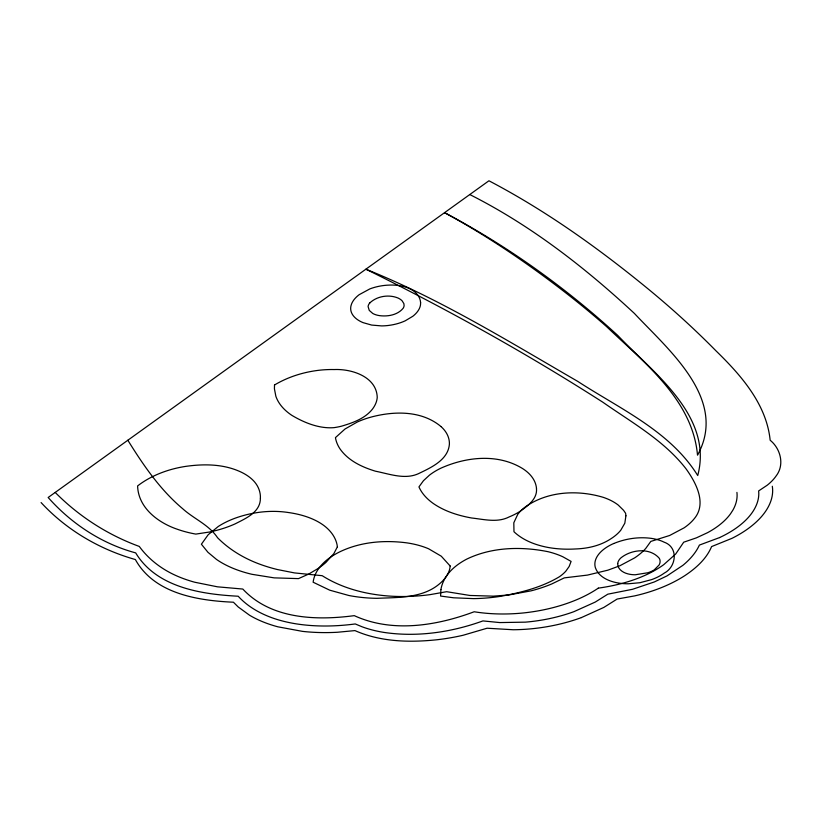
<?xml version="1.0" encoding="UTF-8"?>
<svg xmlns="http://www.w3.org/2000/svg" width="822" height="822" viewBox="0 0 822 822"><rect width="100%" height="100%" fill="white"/><g stroke="black" fill="none" stroke-linecap="round" stroke-linejoin="round"><path stroke-width="1.23" d="M719.589 537.578L699.388 545.089A97.51 53.533 -7.1 0 1 682.846 565.361L667.043 575.873L654.374 581.935L632.55 589.282L607.797 594.183L595.282 602.053L573.951 611.66A107.661 59.112 -7.1 0 1 525.33 622.151L499.797 622.573L482.925 620.918C451.514 632.293 417.319 637.348 384.11 632.437A96.112 52.772 -7.1 0 1 361.968 626.744L355.258 623.949C335.664 626.539 315.689 626.888 296.136 623.847A110.066 60.427 -7.1 0 1 273.531 618.308C260.297 613.726 247.689 606.646 238.185 596.227C201.154 594.275 156.601 587.514 135.681 552.887C101.743 543.732 71.38 523.706 48.159 497.495L488.936 180.778C545.479 210.411 597.645 247.628 646.976 287.988A1708.671 938.097 -7.1 0 1 715.849 350.706C740.869 375.068 766.474 403.982 770.163 440.232C780.571 448.648 784.815 464.779 776.143 475.928A63.191 34.699 -7.1 0 1 767.203 485.227L758.644 490.929C759.754 500.927 754.699 510.431 748.174 517.634A90.852 49.885 -7.1 0 1 719.579 537.567M613.777 543.517C625.717 538.564 638.992 536.612 651.825 538.441A37.73 20.714 -7.1 0 1 664.125 542.171C678.602 547.175 676.485 566.769 664.279 573.098A40.329 22.143 -7.1 0 1 651.641 579.613L639.896 582.716L628.347 583.784A36.959 20.293 -7.1 0 1 617.682 582.901C608.753 581.257 598.632 576.972 595.405 567.745A40.73 22.358 -7.1 0 1 613.746 543.486M581.39 617.589L603.851 607.407L617.127 599.053L634.718 595.878A108.042 59.318 -7.1 0 0 684.983 575.534C695.936 568.218 706.417 558.991 711.595 546.589L732.012 538.318A102.832 56.461 -7.1 0 0 758.007 520.316C766.967 511.541 774.375 499.252 772.31 486.254M598.324 588.131C615.421 585.747 632.365 581.431 647.983 573.972A91.602 50.296 -7.1 0 0 663.703 564.693L675.705 553.987L683.719 542.191L696.429 537.845L707.526 532.687A79.929 43.885 -7.1 0 0 730.563 513.74L732.823 510.246A82.519 45.302 -7.1 0 0 736.923 492.399M469.773 194.547C530.498 225.136 584.761 267.304 634.409 313.439C668.543 349.967 728.415 399.328 697.518 455.152C692.525 399.584 643.914 362.379 606.513 326.55A1581.641 868.361 -7.1 0 0 559.607 288.121C523.141 260.255 484.918 234.578 444.558 212.662C507.277 245.809 565.464 287.443 617.723 335.397C653.439 373.044 713.465 415.983 697.734 475.558C670.259 431.19 619.994 408.883 577.753 381.387C508.592 341.407 440.263 299.023 365.882 269.195C447.158 309.206 526.501 353.316 602.793 402.184C631.779 422.487 663.837 440.304 685.928 468.684C695.854 482.391 707.269 503.506 694.138 518.846A59.677 32.767 -7.1 0 1 684.151 527.816L669.653 535.482L650.808 541.421L645.753 548.428A70.6 38.768 -7.1 0 1 634.676 557.871L619.767 565.813L607.89 570.17L587.473 575.092L564.293 577.876L551.757 583.949A93.42 51.293 -7.1 0 1 531.063 590.843L508.726 594.984L493.282 596.156L469.824 595.457L446.644 591.696L430.101 594.635A114.237 62.719 -7.1 0 1 388.57 596.012C365.348 594.255 342.034 588.244 322.203 575.698L294.471 572.913L277.528 569.564A144.806 79.498 -7.1 0 1 254.532 562.135C240.836 556.422 228.054 548.346 217.594 537.763C208.901 524.724 194.084 519.031 182.71 508.746C160.115 489.758 143.295 465.118 127.842 440.243M440.993 426.556C421.83 410.517 394.652 410.908 371.667 416.929A60.232 33.075 -7.1 0 0 357.313 422.005L345.055 428.971L335.438 437.633A88.375 48.519 -7.1 0 0 340.205 449.172C348.518 460.834 362.142 467.153 375.479 471.201C389.258 473.893 404.65 479.853 418.223 473.78C430.903 467.656 448.175 460.084 449.398 444.127A65.483 35.952 -7.1 0 0 440.993 426.556M55.218 492.429C78.82 516.329 107.733 534.927 139.288 546.435C148.34 558.898 160.855 568.598 174.798 575.03A125.756 69.038 -7.1 0 0 194.783 582.243L217.481 586.826L242.809 589.045C270.849 619.202 316.131 620.713 354.282 615.647C392.145 633.043 436.451 625.85 474.181 611.763A113.806 62.482 -7.1 0 0 523.809 612.904C542.695 610.869 561.405 606.42 578.842 598.796A103.223 56.667 -7.1 0 0 598.324 588.131M41.1 502.571C66.376 529.954 99.585 549.445 135.363 559.535C154.269 593.823 197.845 600.605 233.417 602.218L238.216 606.975L249.549 615.226A119.375 65.534 -7.1 0 0 277.826 626.806L302.455 631.368A125.283 68.781 -7.1 0 0 337.41 632.262L354.95 630.597C380.658 641.972 409.664 642.65 437.212 639.732A130.308 71.545 -7.1 0 0 463.146 635.252L487.076 628.224L513.134 629.744A115.799 63.582 -7.1 0 0 581.39 617.599M536.489 488.587C537.475 499.16 527.385 506.147 519.73 511.561A56.081 30.784 -7.1 0 1 508.993 517.007C497.32 522.956 483.911 519.329 471.551 517.983C458.234 515.558 444.959 511.428 433.677 503.752A93.513 51.344 -7.1 0 1 418.943 486.901L423.474 480.685L429.464 475.147A57.273 31.442 -7.1 0 1 440.869 468.191C466.331 456.744 497.844 453.364 522.556 468.53A68.236 37.463 -7.1 0 1 536.499 488.587M625.922 515.784L624.823 523.193L620.785 530.211A50.45 27.701 -7.1 0 1 611.249 538.554C600.697 545.603 588.11 548.521 575.554 548.962A70.99 38.973 -7.1 0 1 547.688 547.38C535.441 545.027 523.172 540.434 513.976 531.752L513.812 522.782L517.716 514.418A50.224 27.578 -7.1 0 1 525.33 506.917C547.678 491.124 577.568 489.665 603.184 497.32A63.664 34.956 -7.1 0 1 618.247 505.078L623.569 510.318L625.593 513.257L625.922 515.784M617.712 563.532C617.394 569.081 623.004 572.646 627.772 573.838A19.687 10.809 -7.1 0 0 635.221 574.773L647.757 572.77A18.855 10.357 -7.1 0 0 654.25 569.872L659.152 564.94A21.105 11.59 -7.1 0 0 659.367 558.405C649.955 547.226 631.234 549.415 620.774 558.004A19.687 10.809 -7.1 0 0 617.938 562.382L617.712 563.532M274.507 384.994L274.425 388.827L275.853 396.245A90.297 49.577 -7.1 0 0 291.81 415.326C304.356 422.796 319.255 428.837 334.03 427.646A42.395 23.273 -7.1 0 0 341.418 426.207C352.648 422.878 364.773 418.706 372.325 409.284A55.536 30.486 -7.1 0 0 377.236 397.314C376.548 376.651 351.672 368.759 334.235 369.551A63.921 35.089 -7.1 0 0 318.34 370.342C302.958 372.243 287.844 377.021 274.507 384.994M420.617 302.763L420.504 304.808A35.88 19.697 -7.1 0 1 412.85 316.254L405.236 320.806A34.01 18.67 -7.1 0 1 388.559 325.44A33.497 18.392 -7.1 0 1 381.511 325.902L371.636 325.07L363.067 322.635A37.514 20.601 -7.1 0 1 351.22 311.867A36.158 19.851 -7.1 0 1 350.953 305.938L351.559 303.955A37.298 20.478 -7.1 0 1 359.142 294.708L369.818 288.923A34.288 18.824 -7.1 0 1 379.918 286.107A35.223 19.338 -7.1 0 1 387.018 285.203L390.45 285.049A33.168 18.207 -7.1 0 1 402.996 286.375C411.134 288.132 420.063 293.629 420.617 302.763M440.911 589.621L440.592 596.053L453.662 597.799L473.493 598.622A105.781 58.074 -7.1 0 0 500.023 596.412C520.48 592.754 541.359 587.555 559.33 576.797A44.234 24.29 -7.1 0 0 565.844 571.156L569.163 566.471L571.095 561.416L562.834 556.771A76.991 42.271 -7.1 0 0 548.171 551.726C521.24 546.25 491.515 547.02 466.506 559.237A64.64 35.49 -7.1 0 0 455.542 566.379C448.298 572.204 442.37 580.26 440.911 589.621M260.399 498.214C260.492 512.301 245.757 518.374 235.143 523.871A75.973 41.717 -7.1 0 1 209.661 531.988L195.831 534.095A97.643 53.605 -7.1 0 1 177.213 529.214C158.184 522.761 138.178 507.791 137.613 485.925C146.994 478.651 157.886 473.513 169.209 470.081A68.935 37.843 -7.1 0 1 185.217 466.454C203.805 463.752 223.584 463.885 240.897 472.003A66.921 36.743 -7.1 0 1 254.656 482.021C258.447 486.501 260.687 492.306 260.399 498.214M450.179 566.019L449.901 568.064A55.598 30.527 -7.1 0 1 440.171 583.271C423.042 598.385 398.393 597.358 376.959 598.324A102.544 56.297 -7.1 0 1 348.775 595.477L329.756 590.186L313.131 582.223C314.394 572.05 321.453 563.687 329.54 557.902A62.051 34.062 -7.1 0 1 341.633 550.966C361.999 541.688 385.097 539.962 407.075 542.9A74.473 40.884 -7.1 0 1 428.642 548.798L441.27 556.196L450.179 566.019M337.39 546.794L333.907 553.545L325.964 562.382A83.741 45.981 -7.1 0 1 318.001 568.557L308.723 574.054L298.478 578.616L274.178 577.866L251.994 574.311A113.066 62.071 -7.1 0 1 216.494 559.422L207.966 552.312L201.4 544.226L208.192 534.721L218.251 526.491A64.733 35.541 -7.1 0 1 235.852 517.932C252.816 511.952 271.157 509.774 288.974 512.609A78.234 42.95 -7.1 0 1 320.734 523.357C329.047 528.556 336.208 536.745 337.39 546.794M369.797 302.938L369.119 303.821A15.382 8.446 -7.1 0 0 368.102 306.627L369.273 310.418L372.746 313.449A18.546 10.183 -7.1 0 0 379.682 315.658C387.892 316.696 397.571 315.011 403.088 308.353A15.382 8.446 -7.1 0 0 404.105 305.548L403.869 303.616L402.163 300.873A21.074 11.57 -7.1 0 0 397.92 297.985C388.734 294.225 377.051 296.095 369.797 302.938"/></g></svg>
